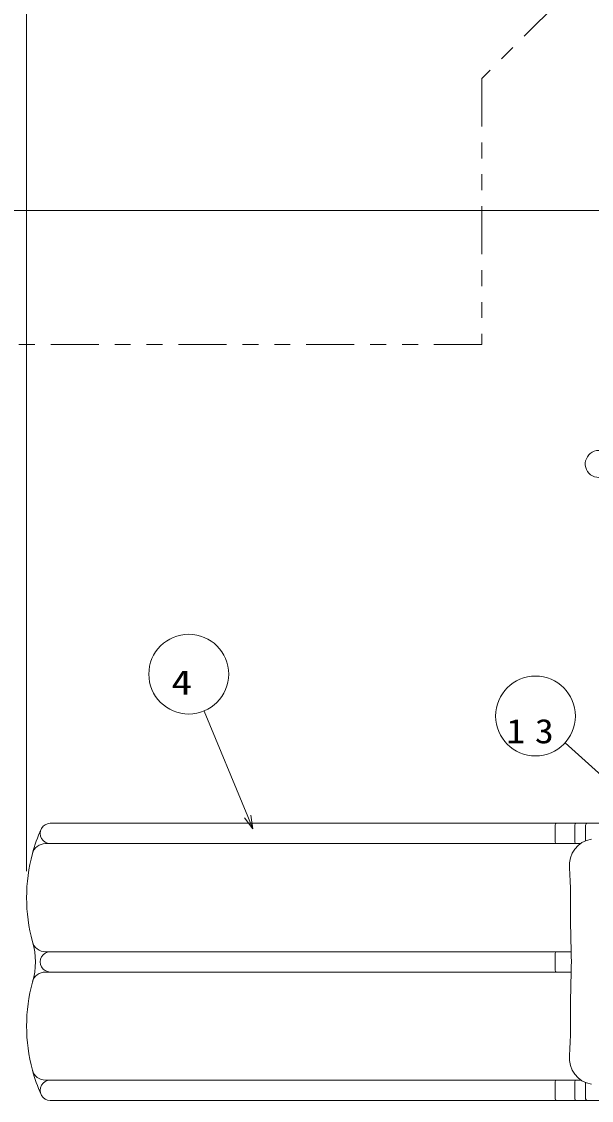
# Model space of a CAD drawing. Units: millimetres on the paper. Extents: x 0 to 420, y -594 to 297.
# Drawn here: x 89.3 to 125, y 155.4 to 223 of the extents above; entities that cross this region are included whole.
import ezdxf
from ezdxf.enums import TextEntityAlignment as Align

# ---------------------------------------------------------------- set-up
doc = ezdxf.new("R2010")
doc.units = ezdxf.units.MM
doc.linetypes.add('USER3', pattern=[8, 3, -1, 1, -1, 1, -1])
for name, color, linetype, lineweight in [('2D', 7, 'Continuous', 13), ('2D_DIMENSION', 7, 'Continuous', 13), ('2D_OUTLINE', 7, 'USER3', 13)]:
    doc.layers.add(name, color=color, linetype=linetype, lineweight=lineweight)
doc.styles.add('ＭＳ ゴシック', font='')
doc.styles.get('ＭＳ ゴシック').set_extended_font_data('MS Gothic')

msp = doc.modelspace()

# ---------------------------------------------------------------- linework, layer by layer
at = {"layer": '2D'}
for p, q in [((100.777, 179.814), (103.513, 173.198)), ((123.396, 177.827), (128.712, 173.032)), ((103.307, 173.113), (103.831, 172.428)), ((103.513, 173.198), (103.831, 172.428)), ((103.831, 172.428), (103.719, 173.284)), ((124.659, 172.778), (91.145, 172.778)), ((122.764, 171.614), (122.764, 172.672)), ((124.002, 171.614), (124.002, 172.672)), ((128.045, 172.778), (124.659, 172.778)), ((124.673, 171.683), (124.673, 172.672)), ((124.36, 171.508), (90.845, 171.508)), ((123.775, 164.735), (90.845, 164.735)), ((122.764, 163.571), (122.764, 164.629)), ((123.775, 163.465), (90.845, 163.465)), ((124.4, 156.691), (90.845, 156.691)), ((122.764, 155.527), (122.764, 156.586)), ((124.002, 155.527), (124.002, 156.586)), ((124.673, 155.527), (124.673, 156.545)), ((124.659, 155.421), (91.145, 155.421)), ((128.045, 155.421), (124.659, 155.421))]:
    msp.add_line(p, q, dxfattribs=at)
for centre in [(99.821, 182.124), (121.539, 179.501)]:
    msp.add_circle(centre, 2.5, dxfattribs=at)
for centre, radius, start, end in [((125.505, 195.291), 0.847, 43.57791, 346.42299), ((100.245, 168.121), 10.583, 156.08398, 164.87833), ((91.145, 172.143), 0.635, 89.99995, 270.00005), ((122.87, 172.672), 0.106, 90, 180), ((124.108, 172.672), 0.106, 90, 180), ((124.779, 172.672), 0.106, 90, 180), ((125.314, 170.162), 1.651, 99.44653, 186.00837), ((90.845, 170.661), 0.847, 90, 164.87833), ((122.87, 171.614), 0.106, 180, 270), ((124.108, 171.614), 0.106, 180, 270), ((100.245, 168.121), 10.583, 164.87833, 195.12167), ((84.251, 167.617), 39.492, 358.54083, 3.44289), ((-1281.98, 132.457), 1406.126, 1.29004, 1.39185), ((85.984, 164.1), 4.233, 342.67291, 17.32708), ((90.845, 165.581), 0.847, 195.12167, 270), ((91.145, 164.1), 0.635, 89.99995, 270.00005), ((122.87, 164.629), 0.106, 90, 180), ((122.87, 163.571), 0.106, 180, 270), ((-1281.98, 195.771), 1406.126, 358.60815, 358.70996), ((90.845, 162.618), 0.847, 90, 164.87834), ((100.245, 160.078), 10.583, 164.87834, 195.12167), ((84.251, 160.61), 39.492, 356.55711, 1.45917), ((125.314, 158.066), 1.651, 173.99163, 260.55347), ((100.245, 160.078), 10.583, 195.12167, 203.91602), ((90.845, 157.538), 0.847, 195.12167, 270), ((91.145, 156.056), 0.635, 89.99995, 270.00005), ((122.87, 156.586), 0.106, 90, 180), ((124.108, 156.586), 0.106, 90, 180), ((122.87, 155.527), 0.106, 180, 270), ((124.108, 155.527), 0.106, 180, 270), ((124.779, 155.527), 0.106, 180, 270)]:
    msp.add_arc(centre, radius, start, end, dxfattribs=at)
at = {"layer": '2D_DIMENSION'}
for p, q in [((89.661, 169.788), (89.661, 247.589)), ((89.661, 169.788), (89.661, 247.589)), ((153.732, 211.172), (50.04, 211.172)), ((153.732, 211.172), (50.04, 211.172))]:
    msp.add_line(p, q, dxfattribs=at)
at = {"layer": '2D_OUTLINE'}
for p, q in [((139.923, 241.172), (118.182, 219.432)), ((118.182, 219.432), (118.182, 202.778)), ((118.182, 202.778), (77.177, 202.778))]:
    msp.add_line(p, q, dxfattribs=at)

# ---------------------------------------------------------------- texts
at = {"layer": '2D', "style": 'ＭＳ ゴシック', "width": 1.25}
msp.add_text('4', height=1.527, dxfattribs=at).set_placement((98.73, 180.388), align=Align.BOTTOM_LEFT)
at = {"layer": '2D', "insert": (119.704, 177.765), "char_height": 1.527, "attachment_point": 7, "style": 'ＭＳ ゴシック'}
msp.add_mtext('\\T1.5;\\W1.15;13', dxfattribs=at)

doc.saveas('drawing.dxf')
